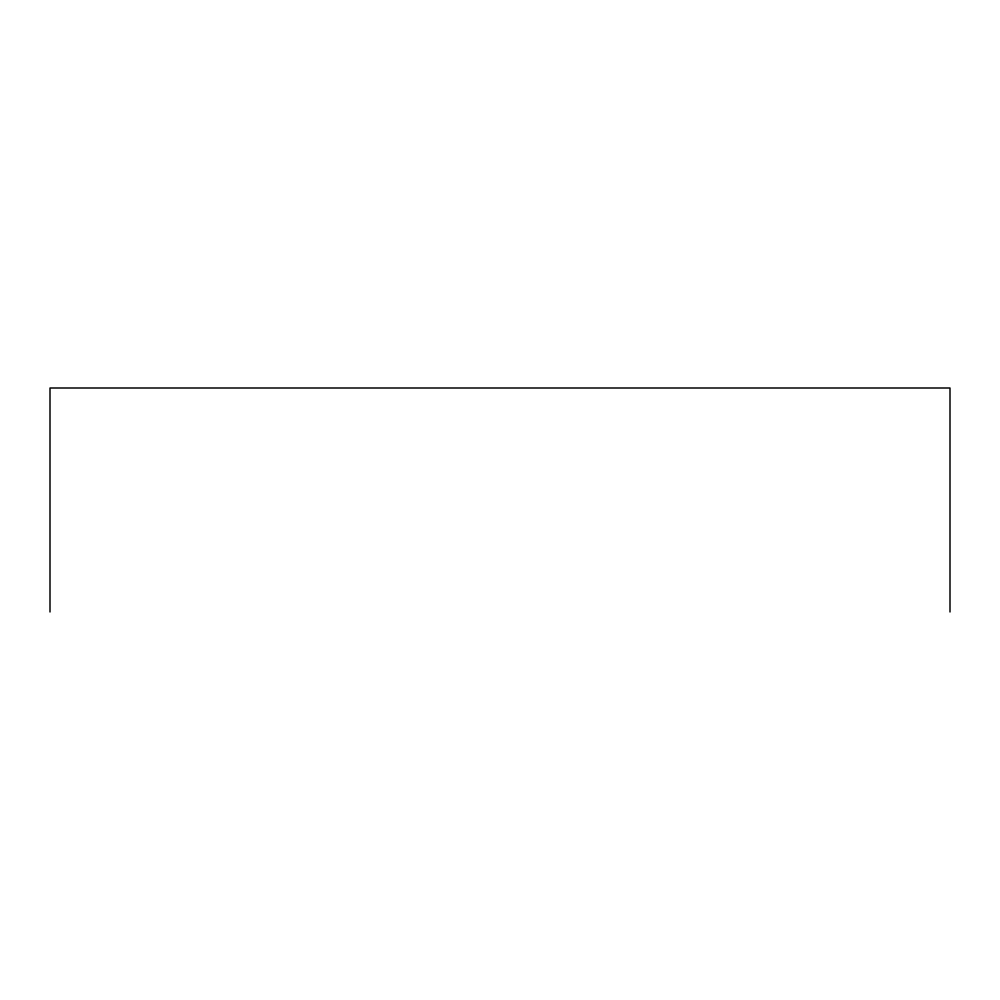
<?xml version="1.0" encoding="UTF-8"?>
<svg xmlns="http://www.w3.org/2000/svg" width="1000" height="1000" viewBox="0 0 1000 1000"><rect width="100%" height="100%" fill="white"/><g stroke="black" fill="none" stroke-linecap="round" stroke-linejoin="round"><path stroke-width="1.5" d="M950 612L950 388L50 388L50 612"/></g></svg>
